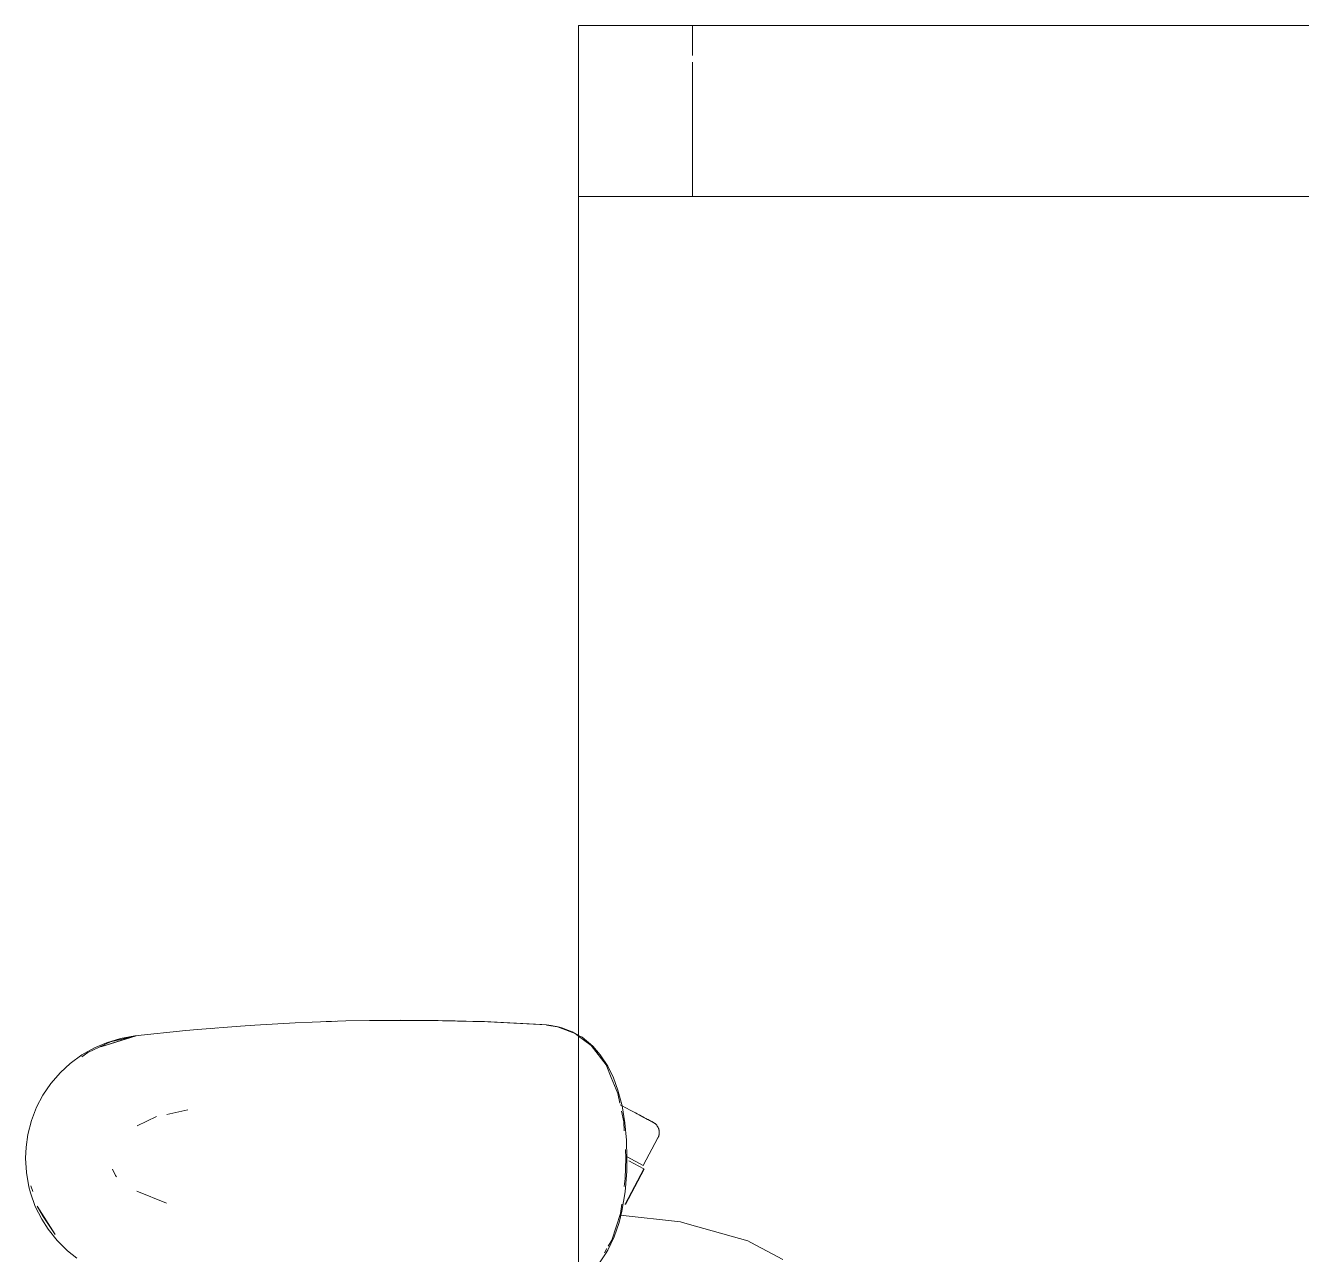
# Model space of a CAD drawing. Header units: millimetres. Extents: x 155927 to 326028, y -36033 to 97293.
# Drawn here: x 194506.1 to 194954.4, y 33776 to 34207.6 of the extents above; entities that cross this region are included whole.
import ezdxf

# ---------------------------------------------------------------- set-up
doc = ezdxf.new("R2010")
doc.units = ezdxf.units.MM
doc.header["$MEASUREMENT"] = 0
doc.layers.add('G-IMPT', color=8, linetype='CONTINUOUS', lineweight=9)
doc.layers.add('I-FURN', color=8, linetype='CONTINUOUS', lineweight=9)

msp = doc.modelspace()

# ---------------------------------------------------------------- linework, layer by layer
at = {"layer": 'G-IMPT'}
for p, q in [((194581.55, 33856.26), (194566.49, 33855.02)), ((194581.55, 33856.26), (194586.64, 33856.59)), ((194586.64, 33856.59), (194600.78, 33857.4)), ((194606.8, 33857.65), (194600.78, 33857.4)), ((194606.8, 33857.65), (194618.56, 33858.04)), ((194611.69, 33857.79), (194613.62, 33857.9)), ((194613.62, 33857.9), (194615.12, 33857.92)), ((194626.98, 33858.21), (194618.56, 33858.04)), ((194626.98, 33858.21), (194637.77, 33858.3)), ((194626.98, 33858.21), (194647.16, 33858.25)), ((194626.98, 33858.21), (194657, 33858.09)), ((194657, 33858.09), (194637.77, 33858.3)), ((194647.16, 33858.25), (194657, 33858.09)), ((194647.16, 33858.25), (194668.56, 33857.75)), ((194647.16, 33858.25), (194667.35, 33857.79)), ((194647.16, 33858.21), (194649.2, 33858.23)), ((194649.2, 33858.23), (194651.11, 33858.16)), ((194657, 33858.09), (194668.56, 33857.75)), ((194668.56, 33857.75), (194667.35, 33857.79)), ((194667.35, 33857.79), (194689.13, 33856.7)), ((194667.35, 33857.79), (194687.53, 33856.81)), ((194668.56, 33857.75), (194689.13, 33856.7)), ((194689.13, 33856.7), (194687.53, 33856.81)), ((194689.13, 33856.7), (194690.78, 33856.45)), ((194693, 33855.98), (194689.15, 33856.57)), ((194693.18, 33856), (194690.78, 33856.45)), ((194693, 33855.98), (194699.19, 33853.57)), ((194693.18, 33856), (194694.52, 33855.64)), ((194544.95, 33852.76), (194532.49, 33848.93)), ((194532.49, 33848.93), (194541.64, 33851.85)), ((194534.53, 33850.4), (194539.39, 33851.87)), ((194535.98, 33850.72), (194544.39, 33852.64)), ((194544.44, 33852.76), (194539.39, 33851.87)), ((194544.95, 33852.76), (194541.64, 33851.85)), ((194562.36, 33854.67), (194544.44, 33852.76)), ((194566.49, 33855.02), (194562.36, 33854.67)), ((194573.37, 33855.61), (194571.69, 33855.44)), ((194698.17, 33854.24), (194694.52, 33855.64)), ((194698.17, 33854.24), (194700.4, 33852.97)), ((194699.19, 33853.57), (194700.4, 33852.68)), ((194700.4, 33852.97), (194701.6, 33852.29)), ((194700.4, 33852.68), (194704.82, 33849.41)), ((194701.6, 33852.29), (194705.34, 33849.21)), ((194525.81, 33845.39), (194527.92, 33846.98)), ((194530.29, 33848.59), (194525.85, 33846.08)), ((194535.98, 33850.72), (194527.92, 33846.98)), ((194530.29, 33848.59), (194534.53, 33850.4)), ((194704.82, 33849.41), (194710.04, 33842.62)), ((194708.01, 33846.17), (194705.34, 33849.21)), ((194521.77, 33843.08), (194518.33, 33839.92)), ((194521.77, 33843.08), (194525.85, 33846.08)), ((194710.66, 33842.12), (194708.01, 33846.17)), ((194710.04, 33842.62), (194711.88, 33838.22)), ((194515.01, 33836.08), (194518.33, 33839.92)), ((194710.66, 33842.12), (194712.64, 33838.05)), ((194714.2, 33832.6), (194711.88, 33838.22)), ((194714.23, 33833.71), (194712.64, 33838.05)), ((194512.18, 33831.92), (194515.01, 33836.08)), ((194714.23, 33833.71), (194715.66, 33828.23)), ((194512.18, 33831.92), (194509.99, 33827.75)), ((194714.2, 33832.6), (194714.91, 33829.14)), ((194509.99, 33827.75), (194508.16, 33823.04)), ((194563.15, 33826.8), (194555.72, 33825.22)), ((194715.48, 33826.39), (194716.24, 33822.64)), ((194716.66, 33822.3), (194715.66, 33828.23)), ((194506.89, 33818.17), (194508.16, 33823.04)), ((194545.32, 33821.19), (194552.1, 33824.46)), ((194716.24, 33822.64), (194716.44, 33819.43)), ((194716.66, 33822.3), (194717.22, 33816.15)), ((194506.89, 33818.17), (194506.25, 33813.66)), ((194717.4, 33809.81), (194717.22, 33816.15)), ((194506.07, 33809.81), (194506.25, 33813.66)), ((194716.84, 33812.92), (194717.03, 33809.81)), ((194506.07, 33809.81), (194506.37, 33804.77)), ((194716.8, 33802.65), (194717.03, 33809.81)), ((194717.31, 33805.31), (194717.4, 33809.81)), ((194506.37, 33804.77), (194507.25, 33799.82)), ((194536.69, 33805.99), (194537.7, 33803.76)), ((194537.7, 33803.76), (194538, 33803.31)), ((194716.8, 33802.65), (194716.41, 33799.87)), ((194717.31, 33805.31), (194716.74, 33797.99)), ((194507.25, 33799.82), (194507.81, 33797.7)), ((194509.52, 33792.92), (194507.81, 33797.7)), ((194508.61, 33798.13), (194507.99, 33800.16)), ((194555.65, 33794.09), (194545.23, 33798.24)), ((194715.62, 33791.23), (194716.74, 33797.99)), ((194715.54, 33793.68), (194715.07, 33790.39)), ((194509.52, 33792.92), (194511.77, 33788.41)), ((194510.17, 33793.02), (194512.33, 33789.34)), ((194510.17, 33793.02), (194516.49, 33783.07)), ((194512.33, 33789.34), (194516.49, 33783.07)), ((194715.07, 33790.39), (194712.04, 33781)), ((194714.65, 33787.3), (194715.62, 33791.23)), ((194714.95, 33789.88), (194736.23, 33787.47)), ((194511.77, 33788.41), (194514.03, 33784.87)), ((194517.22, 33780.89), (194514.03, 33784.87)), ((194714.65, 33787.3), (194712.91, 33782.22)), ((194738.49, 33786.83), (194736.23, 33787.47)), ((194738.49, 33786.83), (194759.84, 33780.83)), ((194517.22, 33780.89), (194520.83, 33777.34)), ((194712.91, 33782.22), (194710.7, 33777.58)), ((194712.04, 33781), (194710.79, 33778.91)), ((194759.84, 33780.83), (194760.95, 33780.23)), ((194760.95, 33780.23), (194772.19, 33774.22)), ((194520.83, 33777.34), (194524.13, 33774.72)), ((194707.45, 33772.75), (194709.89, 33776.21)), ((194710.3, 33778.08), (194709.44, 33776.64)), ((194710.7, 33777.58), (194709.89, 33776.21))]:
    msp.add_line(p, q, dxfattribs=at)
at = {"layer": 'I-FURN'}
for p, q in [((195500.4, 34207.61), (194700.4, 34207.61)), ((194700.4, 34207.61), (194700.4, 32807.61)), ((194700.4, 32807.61), (194700.4, 34207.61)), ((194700.4, 34207.61), (195500.4, 34207.61)), ((194700.4, 34207.61), (195135.4, 34207.61)), ((194740.4, 34207.61), (194700.4, 34207.61)), ((194700.4, 34207.61), (194700.4, 34147.61)), ((194700.4, 34147.61), (194700.4, 34207.61)), ((196260.4, 34207.61), (194740.4, 34207.61)), ((194740.4, 34197.03), (194740.4, 34207.61)), ((194740.4, 34197.03), (194740.4, 34207.61)), ((194740.4, 34147.61), (194740.4, 34194.72)), ((194740.4, 34147.61), (194740.4, 34194.72)), ((194700.4, 34147.61), (194739.88, 34147.61)), ((195135.4, 34147.61), (194700.4, 34147.61)), ((194740.4, 34147.61), (196260.4, 34147.61)), ((194715.89, 33828.11), (194715.05, 33828.56)), ((194716.7, 33827.68), (194715.89, 33828.11)), ((194717.49, 33827.26), (194716.7, 33827.68)), ((194718.25, 33826.86), (194717.49, 33827.26)), ((194718.98, 33826.47), (194718.25, 33826.86)), ((194719.69, 33826.09), (194718.98, 33826.47)), ((194720.37, 33825.73), (194719.69, 33826.09)), ((194721.02, 33825.39), (194720.37, 33825.73)), ((194721.63, 33825.06), (194721.02, 33825.39)), ((194722.22, 33824.75), (194721.63, 33825.06)), ((194721.9, 33824.91), (194722.47, 33824.61)), ((194722.77, 33824.45), (194722.22, 33824.75)), ((194722.47, 33824.61), (194723.01, 33824.33)), ((194723.28, 33824.18), (194722.77, 33824.45)), ((194723.01, 33824.33), (194723.51, 33824.06)), ((194723.77, 33823.92), (194723.28, 33824.18)), ((194723.51, 33824.06), (194723.98, 33823.81)), ((194724.21, 33823.69), (194723.77, 33823.92)), ((194723.98, 33823.81), (194724.41, 33823.58)), ((194724.62, 33823.47), (194724.21, 33823.69)), ((194724.41, 33823.58), (194724.8, 33823.37)), ((194725, 33823.27), (194724.62, 33823.47)), ((194724.8, 33823.37), (194725.15, 33823.18)), ((194725.33, 33823.09), (194725, 33823.27)), ((194725.15, 33823.18), (194725.47, 33823.02)), ((194725.63, 33822.93), (194725.33, 33823.09)), ((194725.47, 33823.02), (194725.75, 33822.87)), ((194725.89, 33822.8), (194725.63, 33822.93)), ((194725.75, 33822.87), (194725.99, 33822.74)), ((194726.11, 33822.68), (194725.89, 33822.8)), ((194725.99, 33822.74), (194726.19, 33822.63)), ((194726.29, 33822.58), (194726.11, 33822.68)), ((194726.19, 33822.63), (194726.35, 33822.55)), ((194726.43, 33822.51), (194726.29, 33822.58)), ((194726.35, 33822.55), (194726.48, 33822.48)), ((194726.53, 33822.46), (194726.43, 33822.51)), ((194726.48, 33822.48), (194726.56, 33822.44)), ((194726.59, 33822.42), (194726.53, 33822.46)), ((194726.56, 33822.44), (194726.6, 33822.42)), ((194726.61, 33822.41), (194726.59, 33822.42)), ((194726.6, 33822.42), (194726.61, 33822.41)), ((194726.61, 33822.41), (194726.75, 33822.33)), ((194726.75, 33822.33), (194726.88, 33822.25)), ((194726.88, 33822.25), (194727.02, 33822.16)), ((194727.02, 33822.16), (194727.15, 33822.07)), ((194727.15, 33822.07), (194727.28, 33821.97)), ((194727.28, 33821.97), (194727.4, 33821.86)), ((194727.4, 33821.86), (194727.52, 33821.75)), ((194727.52, 33821.75), (194727.63, 33821.64)), ((194727.63, 33821.64), (194727.74, 33821.52)), ((194727.74, 33821.52), (194727.84, 33821.39)), ((194727.84, 33821.39), (194727.94, 33821.27)), ((194727.94, 33821.27), (194728.04, 33821.14)), ((194728.04, 33821.14), (194728.12, 33821)), ((194728.12, 33821), (194728.21, 33820.86)), ((194728.21, 33820.86), (194728.29, 33820.72)), ((194728.29, 33820.72), (194728.36, 33820.58)), ((194728.36, 33820.58), (194728.42, 33820.43)), ((194728.42, 33820.43), (194728.48, 33820.28)), ((194728.48, 33820.28), (194728.54, 33820.13)), ((194728.54, 33820.13), (194728.59, 33819.98)), ((194723.12, 33807.28), (194728.27, 33816.96)), ((194728.29, 33817), (194728.27, 33816.96)), ((194728.36, 33817.14), (194728.29, 33817)), ((194728.43, 33817.29), (194728.36, 33817.14)), ((194728.49, 33817.44), (194728.43, 33817.29)), ((194728.54, 33817.59), (194728.49, 33817.44)), ((194728.59, 33817.75), (194728.54, 33817.59)), ((194728.59, 33819.98), (194728.63, 33819.82)), ((194728.63, 33817.9), (194728.59, 33817.75)), ((194728.63, 33819.82), (194728.66, 33819.66)), ((194728.67, 33818.06), (194728.63, 33817.9)), ((194728.66, 33819.66), (194728.69, 33819.5)), ((194728.69, 33818.22), (194728.67, 33818.06)), ((194728.69, 33819.5), (194728.71, 33819.34)), ((194728.72, 33818.38), (194728.69, 33818.22)), ((194728.71, 33819.34), (194728.73, 33819.18)), ((194728.73, 33818.54), (194728.72, 33818.38)), ((194728.73, 33819.18), (194728.74, 33819.02)), ((194728.74, 33818.7), (194728.73, 33818.54)), ((194728.74, 33819.02), (194728.74, 33818.86)), ((194728.74, 33818.86), (194728.74, 33818.7)), ((194717.49, 33810.27), (194723.12, 33807.28)), ((194718.02, 33808.86), (194723.31, 33806.05)), ((194723.31, 33806.05), (194716.73, 33793.68)), ((194716.91, 33793.59), (194723.48, 33805.95)), ((194716.73, 33793.68), (194716.64, 33793.73))]:
    msp.add_line(p, q, dxfattribs=at)

doc.saveas('drawing.dxf')
